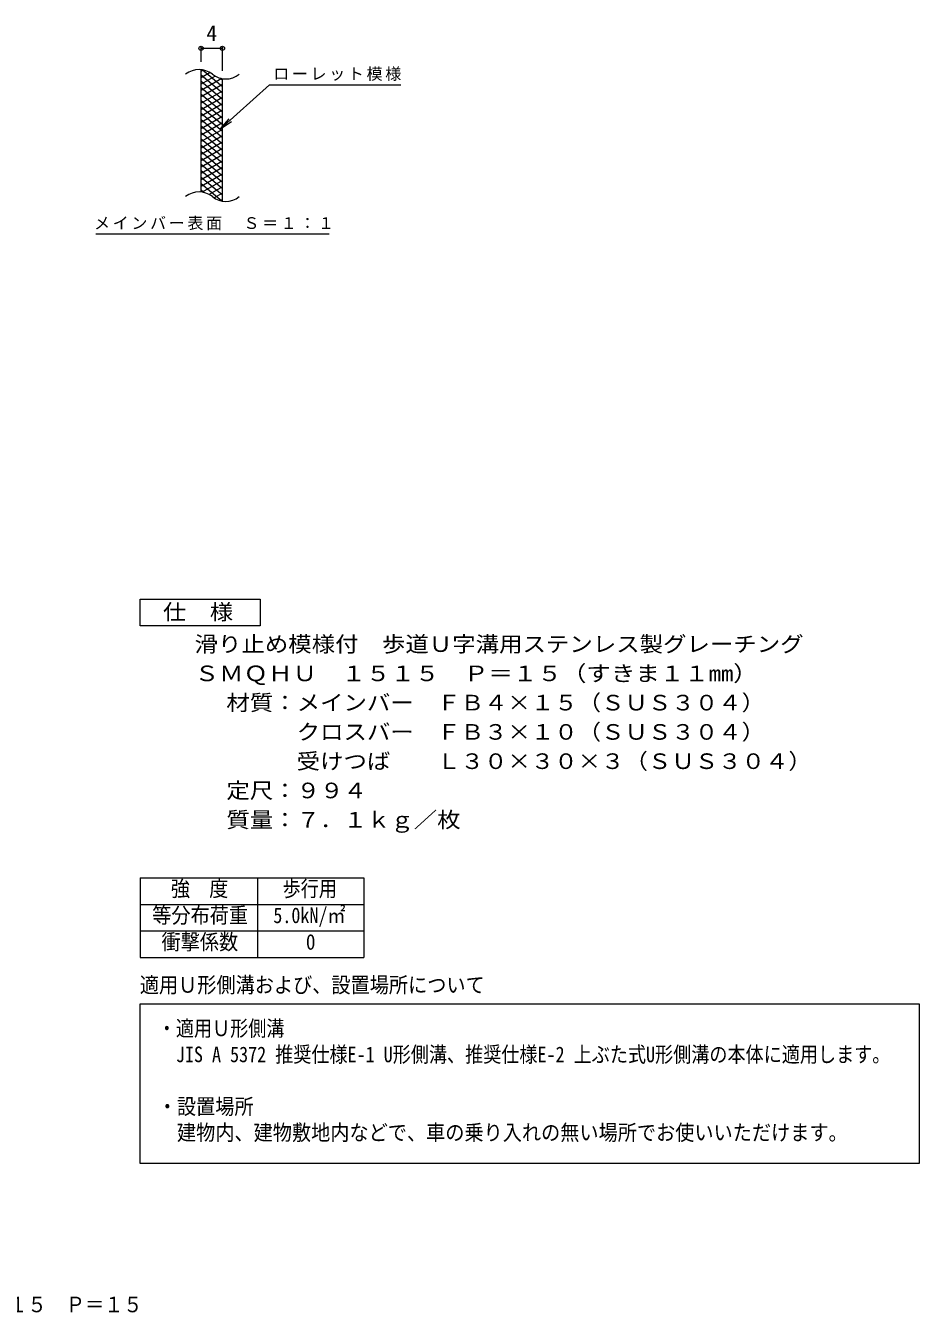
# Model space of a CAD drawing. Units: millimetres, scale not verified, with parts at other scales. Extents: x -1691 to 1835, y -1375 to 1184.
# Drawn here: x 156 to 1835, y -1375 to 1049 of the extents above; entities that cross this region are included whole.
import ezdxf
from ezdxf.enums import TextEntityAlignment as Align

# ---------------------------------------------------------------- set-up
doc = ezdxf.new("R2010")
doc.units = ezdxf.units.MM
doc.header["$LTSCALE"] = 10
doc.header["$PDMODE"] = 32
doc.header["$PDSIZE"] = 8
for name, color, linetype, lineweight in [('A-4', 2, 'Continuous', 9), ('A-5', 7, 'Continuous', 9), ('C-2', 3, 'Continuous', 9), ('C-4', 7, 'Continuous', 9), ('C-5', 7, 'Continuous', 9), ('C-9', 6, 'Continuous', 5)]:
    doc.layers.add(name, color=color, linetype=linetype, lineweight=lineweight)
doc.layers.add('F-5', color=2, linetype='Continuous')
doc.styles.add('ＭＳ ゴシック', font='')
doc.styles.get('ＭＳ ゴシック').set_extended_font_data('MS Gothic')

msp = doc.modelspace()

# ---------------------------------------------------------------- linework, layer by layer
at = {"layer": 'A-4'}
for p, q in [((371.35, -551.35), (791.35, -551.35)), ((371.35, -551.35), (371.35, -701.35)), ((591.35, -551.35), (591.35, -701.35)), ((791.35, -551.35), (791.35, -701.35)), ((371.35, -601.35), (791.35, -601.35)), ((371.35, -651.35), (791.35, -651.35)), ((371.35, -701.35), (791.35, -701.35)), ((371.35, -1087.96), (371.35, -788.29))]:
    msp.add_line(p, q, dxfattribs=at)
msp.add_lwpolyline([(371.35, -788.29), (1834.79, -788.29), (1834.79, -1087.96), (371.35, -1087.96)], dxfattribs=at)
at = {"layer": 'A-5'}
msp.add_lwpolyline([(371.35, -77.91), (371.35, -27.9), (596.35, -27.9), (596.35, -77.91)], close=True, dxfattribs=at)
at = {"layer": 'C-2'}
for p, q in [((485.71, 736.72), (485.71, 966.72)), ((525.71, 719.51), (525.71, 949.51))]:
    msp.add_line(p, q, dxfattribs=at)
for centre, start, end in [((481.74, 927.47), 50.82628, 129.17371), ((531.91, 989.04), 230.82628, 309.17371), ((481.74, 697.47), 50.82628, 129.17371), ((531.91, 759.04), 230.82628, 309.17371)]:
    msp.add_arc(centre, 39.71, start, end, dxfattribs=at)
at = {"layer": 'C-4'}
for p, q in [((485.71, 981.72), (485.71, 1009.95)), ((485.71, 1006.95), (525.71, 1006.95)), ((525.71, 964.51), (525.71, 1009.95))]:
    msp.add_line(p, q, dxfattribs=at)
for p in [(485.71, 1006.95), (525.71, 1006.95)]:
    msp.add_point(p, dxfattribs=at)
at = {"layer": 'C-5'}
for p, q in [((614.02, 938.62), (861.1, 938.62)), ((522.05, 855.49), (542.63, 869.69)), ((288.08, 658.55), (726.11, 658.55))]:
    msp.add_line(p, q, dxfattribs=at)
msp.add_lwpolyline([(614.02, 938.62), (522.05, 855.49), (538.25, 874.53)], dxfattribs=at)
at = {"layer": 'C-9'}
for p, q in [((490.24, 966.26), (485.71, 963.65)), ((502.49, 961.33), (485.71, 951.64)), ((525.71, 922.9), (485.71, 956.47)), ((511.88, 954.75), (485.71, 939.65)), ((524.48, 950.03), (485.71, 927.64)), ((525.71, 934.9), (487.79, 966.72)), ((525.71, 946.9), (520.99, 950.86)), ((525.71, 910.9), (485.71, 944.47)), ((525.71, 938.74), (485.71, 915.65)), ((525.71, 898.9), (485.71, 932.47)), ((525.71, 926.74), (485.71, 903.65)), ((525.71, 886.9), (485.71, 920.47)), ((525.71, 914.74), (485.71, 891.65)), ((525.71, 874.9), (485.71, 908.47)), ((525.71, 902.74), (485.71, 879.64)), ((525.71, 862.9), (485.71, 896.47)), ((525.71, 890.74), (485.71, 867.65)), ((525.71, 850.9), (485.71, 884.47)), ((525.71, 878.74), (485.71, 855.65)), ((525.71, 838.9), (485.71, 872.47)), ((525.71, 866.74), (485.71, 843.64)), ((525.71, 826.9), (485.71, 860.47)), ((525.71, 854.74), (485.71, 831.64)), ((525.71, 814.9), (485.71, 848.47)), ((525.71, 842.74), (485.71, 819.64)), ((525.71, 802.9), (485.71, 836.47)), ((525.71, 830.74), (485.71, 807.65)), ((525.71, 790.9), (485.71, 824.47)), ((525.71, 818.74), (485.71, 795.64)), ((525.71, 778.9), (485.71, 812.47)), ((525.71, 806.74), (485.71, 783.64)), ((525.71, 766.9), (485.71, 800.47)), ((525.71, 794.74), (485.71, 771.65)), ((525.71, 754.9), (485.71, 788.47)), ((525.71, 782.74), (485.71, 759.65)), ((525.71, 742.9), (485.71, 776.47)), ((525.71, 770.74), (485.71, 747.64)), ((525.71, 730.9), (485.71, 764.47)), ((524.33, 720.06), (485.71, 752.47)), ((525.71, 758.74), (487.61, 736.75)), ((490.9, 736.11), (485.71, 740.47)), ((525.71, 746.74), (500.76, 732.33)), ((525.71, 734.74), (510.2, 725.79)), ((525.71, 722.74), (521.99, 720.59))]:
    msp.add_line(p, q, dxfattribs=at)

# ---------------------------------------------------------------- texts
at = {"layer": 'A-5', "color": 2, "style": 'ＭＳ ゴシック'}
for s, width, p in [('仕\u3000様', 1.1, (413.89, -75.47)), ('滑り止め模様付\u3000歩道Ｕ字溝用ステンレス製グレーチング', 1.1, (473.44, -135.83)), ('ＳＭＱＨＵ\u3000１５１５\u3000Ｐ＝１５（すきま１１mm）', 1.15, (473.44, -190.83)), ('材質：メインバー\u3000ＦＢ４×１５（ＳＵＳ３０４）', 1.1, (533.15, -245.83)), ('\u3000\u3000\u3000クロスバー\u3000ＦＢ３×１０（ＳＵＳ３０４）', 1.1, (533.15, -300.83)), ('\u3000\u3000\u3000受けつば\u3000\u3000Ｌ３０×３０×３（ＳＵＳ３０４）', 1.1, (533.15, -355.83)), ('定尺：９９４', 1.1, (533.15, -410.83)), ('質量：７．１ｋｇ／枚', 1.1, (533.15, -465.83))]:
    msp.add_text(s, height=29.33, dxfattribs=dict(at, width=width)).set_placement(p, align=Align.BOTTOM_LEFT)
at = {"layer": 'A-5', "style": 'ＭＳ ゴシック'}
for s, width, p in [('強\u3000度', 0.9, (428.85, -595.35)), ('歩行用', 0.85, (638.85, -595.35)), ('等分布荷重', 0.9, (393.85, -645.35)), ('5.0kN/㎡', 0.85, (621.35, -645.35)), ('衝撃係数', 0.9, (411.35, -695.35)), ('0', 0.9, (682.6, -695.35)), ('適用Ｕ形側溝および、設置場所について', 0.9, (370.47, -776.16)), ('・適用Ｕ形側溝', 0.85, (404.3, -857.71)), ('\u3000JIS A 5372 推奨仕様E-1 U形側溝、推奨仕様E-2 上ぶた式U形側溝の本体に適用します。', 0.85, (404.3, -906.65)), ('・設置場所', 0.9, (404.3, -1004.53)), ('\u3000建物内、建物敷地内などで、車の乗り入れの無い場所でお使いいただけます。', 0.9, (404.3, -1053.47))]:
    msp.add_text(s, height=29.33, dxfattribs=dict(at, width=width)).set_placement(p, align=Align.BOTTOM_LEFT)
at = {"layer": 'C-4', "color": 2, "style": 'ＭＳ ゴシック'}
msp.add_text('4', height=29.33, dxfattribs=at).set_placement((495.71, 1011.95), align=Align.BOTTOM_LEFT)
at = {"layer": 'C-5', "char_height": 21.99, "attachment_point": 7, "style": 'ＭＳ ゴシック'}
for s, insert in [('\\T1.17;ローレット模様', (621.1, 945.7)), ('\\T1.17;メインバー表面\u3000Ｓ＝１：１', (284.52, 665.25))]:
    msp.add_mtext(s, dxfattribs=dict(at, insert=insert))
at = {"layer": 'F-5', "style": 'ＭＳ ゴシック', "width": 0.9}
msp.add_text('ＳＭＱＨＵ\u3000１５１５\u3000Ｐ＝１５', height=29.33, dxfattribs=at).set_placement((-164.51, -1376.51), align=Align.BOTTOM_LEFT)

doc.saveas('drawing.dxf')
